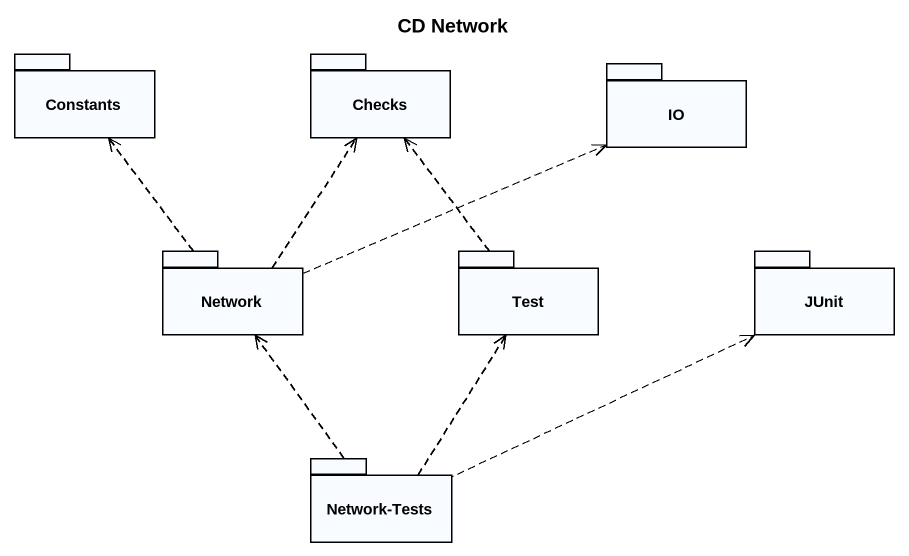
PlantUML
@startuml
title CD Network
package Constants {
}
package Checks {
}
package IO {
}
package "Network" as Network_ {
}
package Test {
}
package JUnit {
}
package "Network-Tests" as Network_Tests {
}
Network_ .up.> Constants
Network_ .up.> Checks
Network_ .right.> IO
Test .up.> Checks
Network_Tests .up.> Network_
Network_Tests .up.> Test
Network_Tests .right.> JUnit
@enduml
